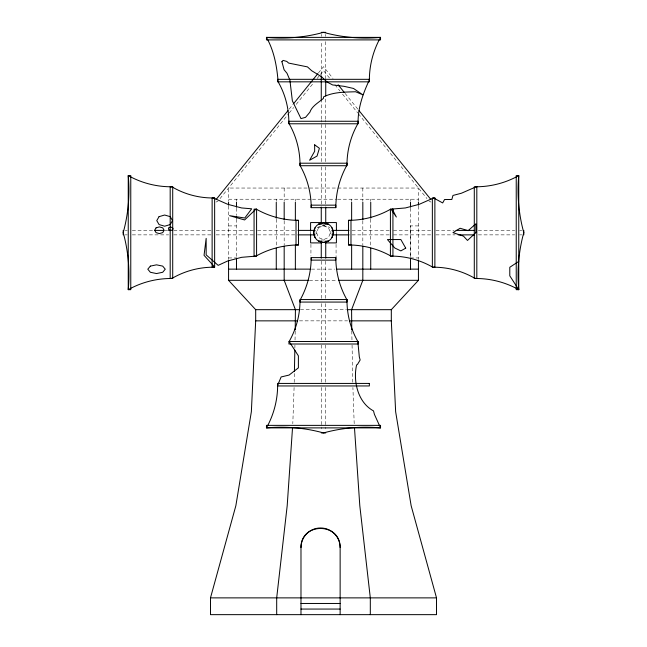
<?xml version="1.0" encoding="UTF-8"?>
<svg xmlns="http://www.w3.org/2000/svg" width="647" height="647" viewBox="0 0 647 647"><rect width="100%" height="100%" fill="white"/><g stroke="black" fill="none" stroke-linecap="round" stroke-linejoin="round"><path stroke-width="0.49" stroke-dasharray="3.23 2.43" d="M321.26 204.064L321.26 166.691M321.26 161.645L321.26 120.229M321.26 119.218L321.26 101.037M321.26 74.777L321.26 41.44M325.74 204.064L325.74 166.691M325.74 161.645L325.74 120.229M325.74 119.218L325.74 98.004M325.74 78.813L325.74 41.44M294.094 387.488L292.8 423.72M294.199 382.442L294.393 372.348M294.87 348.11L294.935 345.086M295.032 340.039L295.21 330.949M289.209 109.1L293.026 104.393M318.421 72.974L323.5 66.69L333.027 78.473M220.012 198.621L288.578 113.799M289.217 113.015L293.657 107.515M296.197 104.377L313.342 83.172M317.151 78.457L319.691 75.319M320.322 74.526L323.5 70.604L329.849 78.457M216.009 202.107L218.104 200.974M228.569 199.219L311.442 199.219M312.444 199.219L336.561 199.219M337.572 199.219L418.431 199.219M322.521 224.161L325.74 224.161M322.157 225.277L324.843 225.277M228.569 225.916L236.398 225.916M418.431 225.916L410.602 225.916L410.602 257.943L418.431 257.943M125.235 230.397L127.257 230.397M132.303 230.397L153.517 230.397M164.629 230.397L167.662 230.397M173.72 230.397L211.092 230.397M216.147 230.397L253.519 230.397M257.555 230.397L294.935 230.397M352.065 230.397L389.445 230.397M393.481 230.397L430.853 230.397M435.908 230.397L454.089 230.397M478.335 230.397L514.697 230.397M519.743 230.397L521.765 230.397M125.235 234.869L127.257 234.869M132.303 234.869L168.665 234.869M173.72 234.869L211.092 234.869M216.147 234.869L253.519 234.869M257.555 234.869L294.935 234.869M352.065 234.869L389.445 234.869M393.481 234.869L430.853 234.869M435.908 234.869L455.1 234.869M478.335 234.869L514.697 234.869M519.743 234.869L521.765 234.869M321.26 239.997L325.74 239.997M228.569 257.943L236.398 257.943M311.442 269.128L334.556 269.128M309.387 280.313L337.613 280.313M300.426 309.67L346.574 309.67M299.424 320.855L347.576 320.855M428.896 200.974L430.991 202.107M345.086 93.394L358.422 109.885M334.928 84.741L340.007 91.025M342.546 94.163L357.783 113.015M358.422 113.799L426.988 198.621M354.2 423.72L352.906 387.488M351.79 330.949L351.968 340.039M352.065 345.086L352.801 382.442M418.431 201.217L418.431 188.042L228.569 188.042L228.569 201.217M418.431 206.086L418.431 259.261M410.522 199.219L410.522 201.217M410.522 208.213L410.522 257.142M370.731 199.219L370.731 201.217M370.731 219.196L370.731 247.154M362.821 188.042L362.821 201.185M362.821 220.797L362.821 245.456M351.636 199.219L351.636 201.217M336.4 231.278L336.4 234.19M336.068 244.323L336.068 257.943M330.86 231.294L330.86 233.979M325.74 34.372L325.74 36.394M325.74 261.202L325.74 298.582M325.74 303.629L325.74 339.99M325.74 345.045L325.74 382.417M325.74 387.464L325.74 428.88M321.26 34.372L321.26 36.394M321.26 261.202L321.26 298.582M321.26 303.629L321.26 339.99M321.26 345.045L321.26 382.417M321.26 387.464L321.26 428.88M316.14 231.294L316.14 233.979M310.932 244.323L310.932 255.994M310.6 231.278L310.6 234.19M295.364 199.219L295.364 201.217M284.179 188.042L284.179 201.185M284.179 220.797L284.179 245.456M276.269 199.219L276.269 201.217M276.269 219.196L276.269 247.154M236.478 199.219L236.478 201.217M236.478 208.213L236.478 215.2M236.478 219.196L236.478 257.142M228.569 206.086L228.569 259.261M317.216 227.598A12.568 12.568 0 0 1 329.784 227.598M318.559 227.695L316.512 232.637L318.559 237.578L323.5 239.625L328.441 237.578L330.488 232.637L328.441 227.695L323.5 225.649L318.559 227.695"/><path stroke-width="0.97" d="M321.26 223.255L321.26 207.097M321.26 100.026L321.26 75.788M325.74 223.255L325.74 207.097M325.74 95.982L325.74 80.835M294.417 371.338L294.838 350.132M295.234 329.938L295.412 309.67L284.179 280.313L284.179 246.442M228.569 260.134L228.569 280.313L255.686 309.67L255.686 320.855L251.359 411.727L235.856 505.719L210.485 597.877L210.485 614.65L436.515 614.65L436.515 597.877L411.144 505.719L395.64 411.727L391.314 320.855L391.314 309.67L418.431 280.313L418.431 260.134M292.525 427.724L287.195 505.719L276.69 597.877L276.69 614.65M300.984 614.65L300.984 547.548C300.726 522.129 340.395 522.129 340.136 547.548L340.136 614.65M315.024 227.744L313.714 232.637L315.024 237.53M331.976 237.53L333.286 232.637L331.976 227.744M216.195 199.43L287.939 110.677M293.657 103.601L317.782 73.758M518.757 261.412L509.787 267.276L509.787 275.824L518.757 289.678L516.233 289.678L516.233 175.596L518.757 175.596L518.757 289.678A88.008 88.008 0 0 0 476.184 278.493L474.291 278A82.08 82.08 0 0 0 433.207 267.203L432.358 266.976A82.962 82.962 0 0 0 391.039 256.123A88.008 88.008 0 0 0 348.474 244.938L348.474 220.336A85.469 85.469 0 0 0 390.416 209.313L391.039 209.151L396.352 217.036L392.203 209.054L405.378 207.954L419.288 204.298L433.611 197.966L442.677 202.94L444.562 199.511L451.832 199.511L452.965 195.451L461.44 193.227L476.184 186.781A88.008 88.008 0 0 0 518.757 175.596C516.977 194.763 518.684 214.076 523.787 232.637C518.684 251.19 516.977 270.511 518.757 289.678M321.26 32.35L325.74 32.35M311.199 207.663L335.801 207.663A88.008 88.008 0 0 1 346.986 165.09A82.962 82.962 0 0 1 357.84 123.779L358.066 122.93C357.888 107.75 363.048 93.451 369.356 79.953A88.008 88.008 0 0 1 380.541 37.38L266.459 37.38L266.459 39.896L380.541 39.896L380.541 37.38C361.374 39.16 342.061 37.453 323.5 32.35C304.939 37.453 285.626 39.16 266.459 37.38C274.182 51.016 276.892 66.479 278.137 81.837A80.495 80.495 0 0 1 288.829 122.526L289.16 123.779A82.962 82.962 0 0 1 300.014 165.09L300.176 165.721A85.469 85.469 0 0 1 311.199 207.663L311.199 205.148L335.801 205.148L335.801 207.663M298.526 220.336L296.011 220.336L296.011 244.938L298.526 244.938L298.526 220.336A85.469 85.469 0 0 1 256.584 209.313L255.961 209.151L244.623 219.956L229.564 215.669L244.76 218.023L251.699 208.795L241.622 207.954L227.712 204.298L213.389 197.966A80.495 80.495 0 0 1 172.709 187.274L170.816 186.781A88.008 88.008 0 0 1 128.243 175.596L128.243 289.678L130.767 289.678L130.767 175.596L128.243 175.596C130.023 194.763 128.316 214.076 123.213 232.637C128.316 251.19 130.023 270.511 128.243 289.678A88.008 88.008 0 0 1 170.816 278.493L172.709 278A82.08 82.08 0 0 1 213.793 267.203L214.642 266.976L204.048 255.314L206.158 238.387L206.158 254.886L218.168 265.359L227.712 260.976L241.622 257.32L255.961 256.123A88.008 88.008 0 0 1 298.526 244.938M348.474 220.336L350.989 220.336L350.989 244.938L348.474 244.938M321.519 222.568L310.6 222.568L310.6 230.316M325.481 222.568L336.4 222.568L336.4 230.316M321.543 224.161L318.607 224.161A9.786 9.786 0 0 0 318.607 241.113L323.5 242.423L328.393 241.113L325.457 241.113M325.457 224.161L328.393 224.161L323.5 222.851L318.607 224.161A9.786 9.786 0 0 1 333.286 232.637A9.786 9.786 0 0 1 318.607 241.113L321.543 241.113M154.528 230.397L163.618 230.397M168.665 230.397L170.687 230.397M297.96 230.397L315.129 230.397M331.871 230.397L349.04 230.397M456.111 230.397L474.291 230.397M297.96 234.869L315.129 234.869M331.871 234.869L349.04 234.869M458.133 234.869L474.291 234.869M321.519 242.9L310.6 242.9L310.6 234.19M325.481 242.9L336.4 242.9L336.4 234.19M311.199 257.611L335.801 257.611A85.469 85.469 0 0 0 346.824 299.553L346.986 300.176A82.962 82.962 0 0 0 357.84 341.487L359.311 356.869L360.136 359.991L357.476 364.439L356.602 364.924C352.922 381.164 357.848 402.491 373.505 410.902L374.427 414.395L380.541 427.885L266.459 427.885L266.459 425.37L380.541 425.37L380.541 427.885C361.374 426.114 342.061 427.821 323.5 432.924C304.939 427.821 285.626 426.114 266.459 427.885A88.008 88.008 0 0 0 277.644 385.321L281.122 376.958L289.112 375.058L298.388 367.86L298.388 355.834L289.16 341.487A82.962 82.962 0 0 0 300.014 300.176A88.008 88.008 0 0 0 311.199 257.611L311.199 260.126L335.801 260.126L335.801 257.611M228.569 269.128L310.439 269.128M336.561 269.128L418.431 269.128M228.569 280.313L308.376 280.313M338.624 280.313L418.431 280.313M255.686 309.67L299.424 309.67M347.576 309.67L391.314 309.67M255.686 320.855L297.418 320.855M349.582 320.855L391.314 320.855M321.26 432.924L325.74 432.924M210.485 597.877L436.515 597.877M300.984 603.465L340.136 603.465M300.984 609.062L340.136 609.062M338.106 84.757L344.455 92.61M359.061 110.677L430.805 199.43M354.475 427.724L359.805 505.719L370.31 597.877L370.31 614.65M351.766 329.938L351.588 309.67L362.821 280.313L362.821 246.442M523.787 230.397L523.787 234.869M418.431 202.163L418.431 205.212M410.522 202.22L410.522 207.21M410.522 258.137L410.522 269.128M370.731 202.22L370.731 218.193M370.731 248.157L370.731 269.128M362.821 202.163L362.821 219.818M351.636 202.22L351.636 220.19M351.636 245.156L351.636 269.128M325.74 242.01L325.74 258.177M321.26 242.01L321.26 258.177M295.364 202.22L295.364 220.19M295.364 245.156L295.364 269.128M284.179 202.163L284.179 219.818M276.269 202.22L276.269 218.193M276.269 248.157L276.269 269.128M236.478 202.22L236.478 207.21M236.478 216.195L236.478 218.193M236.478 258.137L236.478 269.128M228.569 202.163L228.569 205.212M123.213 230.397L123.213 234.869M300.984 547.548A19.572 19.572 0 0 1 320.556 527.968A19.572 19.572 0 0 1 340.136 547.548M314.66 144.823L314.66 151.252L309.581 160.27L317.054 156.048L319.4 148.284L314.66 144.823M281.898 61.716L284.082 69.739L287.017 73.297L289.896 80.107L292.355 100.827L300.976 118.603L305.538 117.35L309.864 112.23C311.862 106.059 318.85 102.412 323.5 98.312L323.5 96.921C333.391 91.923 344.77 92.141 355.591 91.753L362.878 94.834L353.48 88.445L344.058 86.318L332.663 84.959L326.695 81.829L321.664 76.799L311.765 70.79L307.471 66.892L288.627 63.074L286.758 61.408L283.054 60.389L281.898 61.716M159.065 216.656L156.76 220.611L159.065 224.566L164.637 226.207L170.218 224.566L172.523 220.611L170.218 216.656L164.637 215.022L159.065 216.656M156.048 227.881L154.665 230.251L156.048 232.621L159.397 233.607L162.737 232.621L164.128 230.251L162.737 227.881L159.397 226.895L156.048 227.881M169.085 227.607L168.39 228.787L169.085 229.976L170.751 230.469L172.425 229.976L173.121 228.787L172.425 227.607L170.751 227.113L169.085 227.607M150.355 266.111L147.799 269.192L150.355 272.274L156.525 273.552L162.696 272.274L165.252 269.192L162.696 266.111L156.525 264.833L150.355 266.111M475.885 232.637L467.49 240.441L463.495 236.147L452.965 232.637L460.122 228.254L468.153 230.664L475.885 223.789L475.885 232.637M405.726 248.141L400.857 250.899L394.807 248.011L387.44 239.552L400.857 239.552L405.726 248.141M369.356 79.322L277.644 79.322L277.644 81.837L369.356 81.837L369.356 79.322M358.066 121.264L288.829 121.264L288.829 123.779L358.066 123.779L358.066 121.264M346.986 163.206L300.014 163.206L300.014 165.721L346.986 165.721L346.986 163.206M172.709 186.781L170.185 186.781L170.185 278.493L172.709 278.493L172.709 186.781M476.815 186.781L474.291 186.781L474.291 278.493L476.815 278.493L476.815 186.781M214.642 197.966L212.127 197.966L212.127 267.203L214.642 267.203L214.642 197.966M434.873 197.966L432.358 197.966L432.358 267.203L434.873 267.203L434.873 197.966M256.584 209.151L254.069 209.151L254.069 256.123L256.584 256.123L256.584 209.151M392.931 209.151L390.416 209.151L390.416 256.123L392.931 256.123L392.931 209.151M346.986 299.553L300.014 299.553L300.014 302.068L346.986 302.068L346.986 299.553M358.171 341.487L288.934 341.487L288.934 344.01L358.171 344.01L358.171 341.487M369.356 383.428L277.644 383.428L277.644 385.952L369.356 385.952L369.356 383.428"/></g></svg>
